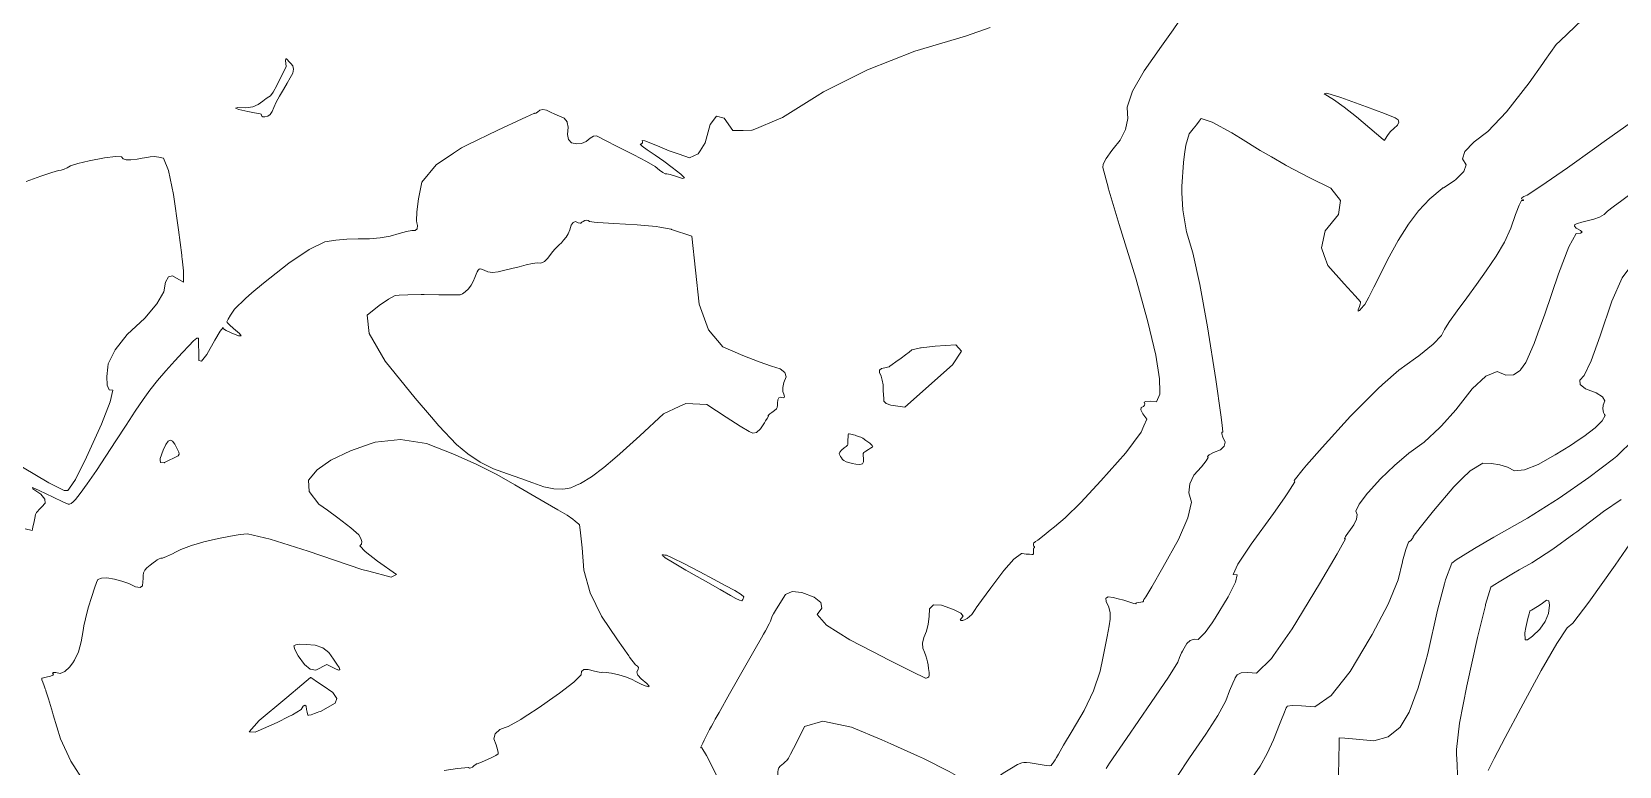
# Model space of a CAD drawing. Header units: inches. Extents: x 1337389 to 1347141, y 407035 to 414577.
# Drawn here: x 1340802 to 1343262, y 410656 to 411793 of the extents above; entities that cross this region are included whole.
import ezdxf

# ---------------------------------------------------------------- set-up
doc = ezdxf.new("R2010")
doc.units = ezdxf.units.IN
doc.header["$MEASUREMENT"] = 0
doc.layers.add('Topo', color=7, linetype='Continuous', lineweight=15, true_color=0x459900)

msp = doc.modelspace()

# ---------------------------------------------------------------- linework, layer by layer
at = {"layer": 'Topo'}
for p, q in [((1343143.0569, 411744.2239, 745), (1343146.5438, 411749.1628, 745)), ((1341956.2509, 411657.005, 735), (1341925.1489, 411643.7439, 735)), ((1341917.547, 411640.8129, 735), (1341904.2079, 411640.6129, 735)), ((1342897.6751, 411625.048, 740), (1342896.0861, 411626.4, 740)), ((1342897.909, 411625.4151, 740), (1342897.6751, 411625.048, 740)), ((1342722.818, 411599.5619, 745), (1342743.8668, 411587.406, 745)), ((1342988.5089, 411551.4941, 745), (1342989.0568, 411551.8529, 745)), ((1342989.0568, 411551.8529, 745), (1343005.728, 411562.79, 745)), ((1341793.057, 411487.3581, 740), (1341825.002, 411476.7631, 740)), ((1341034.7561, 411444.815, 735), (1341035.0871, 411441.799, 735)), ((1341037.1461, 411422.9621, 735), (1341037.386, 411405.3801, 735)), ((1342887.3758, 411240.222, 750), (1342894.9618, 411246.9329, 750)), ((1341029.186, 411136.818, 735), (1341008.0041, 411126.2409, 735)), ((1341646.3319, 411091.0929, 740), (1341644.245, 411090.1868, 740)), ((1342878.8888, 410859.7029, 760), (1342875.797, 410854.555, 760)), ((1343115.158, 410862.3531, 775), (1343117.078, 410870.883, 775)), ((1341604.446, 410758.1881, 740), (1341596.8851, 410752.9051, 740)), ((1341570.9199, 410735.5813, 740), (1341560.212, 410728.6591, 740))]:
    msp.add_line(p, q, dxfattribs=at)
for points, elevation in [([(1342605.78, 411839.5691), (1342593.0811, 411824.886), (1342583.976, 411814.3599), (1342579.4229, 411809.0979), (1342570.409, 411796.369), (1342552.3829, 411770.9102), (1342525.3439, 411732.7201), (1342507.679, 411701.346), (1342499.3879, 411676.7851), (1342499.9959, 411666.808)], 740), ([(1343169.9032, 411779.378), (1343215.6009, 411822.819), (1343231.306, 411832.828)], 745), ([(1342286.9891, 411800.136), (1342248.76, 411786.561), (1342170.388, 411763.118), (1342096.987, 411734.34), (1342028.5551, 411700.2249), (1342018.8611, 411694.1989)], 735), ([(1343146.5438, 411749.1628), (1343163.735, 411773.515), (1343169.9032, 411779.378)], 745), ([(1343036.8918, 411623.1231), (1343057.959, 411638.7603), (1343086.771, 411669.5189), (1343122.029, 411714.4371), (1343143.0569, 411744.2239)], 745), ([(1342018.8611, 411694.1989), (1341965.0939, 411660.775), (1341956.2509, 411657.005)], 735), ([(1342896.0861, 411626.4), (1342854.68, 411661.6129), (1342835.584, 411676.7169), (1342818.888, 411688.6408), (1342804.5929, 411697.3869), (1342808.3059, 411698.4291), (1342830.028, 411691.7689), (1342869.758, 411677.4068), (1342897.8429, 411666.8058), (1342914.2821, 411659.9662), (1342919.076, 411656.8879), (1342920.3352, 411653.1703), (1342918.059, 411648.812), (1342912.2491, 411643.814), (1342907.402, 411638.952), (1342903.518, 411634.2261), (1342897.909, 411625.4151)], 740), ([(1343223.19, 411612.689), (1343238.432, 411623.559), (1343283.9559, 411656.0449), (1343317.9809, 411680.3502), (1343340.5068, 411696.4729), (1343351.609, 411705.5311)], 750), ([(1341631.8661, 411653.091), (1341631.6998, 411653.991), (1341627.2158, 411659.7868), (1341619.8101, 411662.905), (1341612.7061, 411665.9519), (1341605.9031, 411668.9279), (1341599.401, 411671.833), (1341593.8509, 411672.8119), (1341589.2511, 411671.8648), (1341585.603, 411668.9909), (1341583.041, 411667.2849), (1341581.5629, 411666.745), (1341581.171, 411667.3719), (1341567.7629, 411661.3249)], 735), ([(1342499.9959, 411666.808), (1342500.47, 411659.0381), (1342496.8519, 411641.882), (1342488.534, 411625.315), (1342477.698, 411612.019)], 740), ([(1343424.909, 411671.163), (1343421.3661, 411660.687), (1343398.1499, 411633.146), (1343359.0299, 411599.683), (1343304.0069, 411560.3001), (1343265.5182, 411532.3129), (1343252.259, 411522.2928)], 755), ([(1341567.7629, 411661.3249), (1341562.082, 411658.7629), (1341524.297, 411640.917), (1341476.9861, 411618.232)], 735), ([(1341672.5811, 411631.5401), (1341667.375, 411628.6349), (1341660.9731, 411623.3069), (1341654.0349, 411620.3381), (1341646.5621, 411619.726), (1341638.5542, 411621.4729), (1341633.6671, 411626.3531), (1341631.9039, 411634.3689), (1341633.2622, 411645.519), (1341631.8661, 411653.091)], 735), ([(1341904.2079, 411640.6129), (1341888.1711, 411640.3722), (1341874.708, 411659.4191), (1341863.1009, 411662.626), (1341853.3498, 411649.9922), (1341845.4552, 411621.518), (1341837.5958, 411608.849)], 735), ([(1341925.1489, 411643.7439), (1341918.2999, 411640.824), (1341917.547, 411640.8129)], 735), ([(1342588.1301, 411603.6319), (1342590.1371, 411618.0291), (1342595.1231, 411635.4679), (1342601.2869, 411643.032), (1342606.4991, 411649.5242), (1342610.7599, 411654.9422), (1342614.069, 411659.288), (1342630.9298, 411653.1921), (1342661.343, 411636.6529), (1342674.7462, 411628.428)], 745), ([(1341476.9861, 411618.232), (1341467.8149, 411613.8348), (1341455.7261, 411605.6109)], 735), ([(1341837.5958, 411608.849), (1341834.7782, 411604.3072), (1341821.3187, 411598.3589), (1341805.0771, 411603.6741), (1341789.621, 411609.2179), (1341774.9519, 411614.9899), (1341761.068, 411620.99), (1341752.0219, 411624.2889), (1341747.814, 411624.8859), (1341748.443, 411622.7811), (1341748.169, 411621.175), (1341746.9901, 411620.0678), (1341744.9091, 411619.4611), (1341747.7499, 411616.291), (1341755.5149, 411610.5581), (1341768.2042, 411602.263), (1341781.1609, 411593.2231), (1341794.389, 411583.439), (1341807.885, 411572.911), (1341813.2312, 411567.1029), (1341810.4251, 411566.0159), (1341799.469, 411569.6501), (1341791.3521, 411572.1099), (1341786.0749, 411573.3961), (1341783.638, 411573.5079), (1341779.7701, 411575.42), (1341774.472, 411579.131), (1341767.743, 411584.6408), (1341754.6171, 411592.5989), (1341735.0951, 411603.0069), (1341709.175, 411615.8618), (1341690.8428, 411625.015), (1341680.096, 411630.466), (1341676.937, 411632.215), (1341672.696, 411631.6041), (1341672.5811, 411631.5401)], 735), ([(1342674.7462, 411628.428), (1342705.309, 411609.6732), (1342722.818, 411599.5619)], 745), ([(1343005.728, 411562.79), (1343008.5068, 411564.613), (1343020.7759, 411576.868), (1343024.1743, 411587.5081), (1343018.7011, 411596.5339), (1343022.5081, 411608.0849), (1343035.5941, 411622.16), (1343036.8918, 411623.1231)], 745), ([(1340793.4689, 411561.438), (1340816.3389, 411569.853), (1340832.9899, 411575.6259), (1340843.4211, 411578.755), (1340847.6339, 411579.2412), (1340852.1559, 411580.5789), (1340856.9889, 411582.7691), (1340862.1319, 411585.8111), (1340873.5119, 411589.3942), (1340891.1271, 411593.519), (1340914.9781, 411598.185), (1340931.6771, 411600.2979), (1340941.2249, 411599.857), (1340943.6202, 411596.8622), (1340948.415, 411595.2721), (1340955.6101, 411595.0891), (1340965.204, 411596.3109), (1340973.441, 411597.5049), (1340980.3199, 411598.6689), (1340985.8398, 411599.8052), (1340992.018, 411600.0481), (1340998.8521, 411599.3981), (1341006.3431, 411597.8569), (1341006.4152, 411597.6731)], 735), ([(1341006.4152, 411597.6731), (1341013.9131, 411578.5671), (1341021.5629, 411541.529), (1341029.2931, 411486.7429), (1341034.486, 411447.2657), (1341034.7561, 411444.815)], 735), ([(1341455.7261, 411605.6109), (1341428.4879, 411587.0828), (1341406.316, 411560.6601), (1341401.298, 411534.5681), (1341398.5531, 411514.6321), (1341398.08, 411500.8511), (1341398.8429, 411497.617)], 735), ([(1342477.698, 411612.019), (1342475.5141, 411609.3393), (1342466.712, 411596.954), (1342462.1271, 411588.161), (1342461.76, 411582.96), (1342469.8398, 411552.5313)], 740), ([(1342584.1301, 411543.911), (1342583.701, 411553.5259), (1342586.3301, 411590.7151), (1342588.1301, 411603.6319)], 745), ([(1343148.5629, 411559.9599), (1343181.4101, 411582.8919), (1343223.19, 411612.689)], 750), ([(1342743.8668, 411587.406), (1342745.5271, 411586.4471), (1342781.9961, 411566.9749), (1342814.7169, 411551.2593), (1342829.579, 411532.3501), (1342826.5822, 411510.248), (1342805.7259, 411484.954), (1342800.255, 411458.6741), (1342804.48, 411447.0509)], 745), ([(1342469.8398, 411552.5313), (1342470.031, 411551.81), (1342486.94, 411494.712), (1342512.488, 411411.6641), (1342531.3931, 411344.2019), (1342543.6539, 411292.3239), (1342549.272, 411256.0309), (1342549.592, 411235.904)], 740), ([(1342590.0979, 411489.6201), (1342585.2899, 411517.8711), (1342584.1301, 411543.911)], 745), ([(1342881.3812, 411397.8752), (1342885.3278, 411405.7041), (1342902.549, 411440.1901), (1342919.1921, 411470.093), (1342935.2561, 411495.41), (1342950.7421, 411516.1429), (1342968.1129, 411534.5881), (1342987.368, 411550.745), (1342988.5089, 411551.4941)], 745), ([(1343101.864, 411512.965), (1343106.4159, 411524.695), (1343110.3309, 411531.874), (1343112.6389, 411532.0061), (1343113.418, 411532.523), (1343112.6668, 411533.4241), (1343110.387, 411534.71), (1343110.6752, 411536.2589), (1343113.5329, 411538.0719), (1343118.9599, 411540.149), (1343141.5859, 411555.089), (1343148.5629, 411559.9599)], 750), ([(1343252.259, 411522.2928), (1343243.563, 411515.7228), (1343238.142, 411510.5297), (1343231.0552, 411506.281), (1343222.3, 411502.9759), (1343211.878, 411500.6163), (1343203.4729, 411498.485), (1343197.087, 411496.5841), (1343192.7191, 411494.912), (1343192.031, 411492.544), (1343195.0237, 411489.4791), (1343201.696, 411485.7161), (1343203.893, 411483.0791), (1343201.6141, 411481.5669), (1343194.86, 411481.18), (1343183.4061, 411460.175), (1343167.253, 411418.5539), (1343146.4, 411356.315), (1343135.4409, 411326.566)], 755), ([(1341398.8429, 411497.617), (1341399.879, 411493.2258), (1341399.286, 411488.1249), (1341396.302, 411485.548), (1341390.9271, 411485.4949), (1341382.6508, 411484.034), (1341371.475, 411481.1642), (1341357.3991, 411476.8859), (1341342.123, 411474.0839), (1341325.6478, 411472.7589), (1341315.6421, 411472.844)], 735), ([(1341410.0061, 411386.3358), (1341432.753, 411386.1421), (1341452.0031, 411385.9649), (1341463.05, 411385.8459), (1341465.894, 411385.785), (1341469.4321, 411387.364), (1341473.6639, 411390.584), (1341478.59, 411395.4449), (1341482.689, 411400.7881), (1341485.9609, 411406.615), (1341488.405, 411412.925), (1341490.5531, 411417.9271), (1341492.406, 411421.6191), (1341493.9641, 411424.003), (1341495.2001, 411425.592), (1341496.1139, 411426.384), (1341496.7061, 411426.382), (1341499.01, 411425.5829), (1341503.0269, 411423.9889), (1341508.756, 411421.598), (1341516.0471, 411420.826), (1341524.9, 411421.6711), (1341535.314, 411424.1351), (1341546.0301, 411426.785), (1341557.0471, 411429.6209), (1341568.3651, 411432.645), (1341577.7759, 411434.5971), (1341585.28, 411435.4769), (1341590.8767, 411435.287), (1341596.428, 411437.6979), (1341601.932, 411442.7099), (1341607.389, 411450.325), (1341612.0908, 411456.2777), (1341616.039, 411460.571), (1341619.232, 411463.202), (1341622.6078, 411466.502), (1341626.169, 411470.47), (1341629.9131, 411475.1059), (1341633.114, 411480.5859), (1341635.77, 411486.908), (1341637.8821, 411494.0729), (1341640.7419, 411498.2701), (1341644.3488, 411499.4979), (1341648.7051, 411497.758), (1341651.6571, 411496.845), (1341653.2049, 411496.759), (1341653.3491, 411497.4999), (1341654.398, 411498.4959), (1341656.3489, 411499.749), (1341659.204, 411501.257), (1341661.7659, 411501.723), (1341664.035, 411501.1471), (1341666.0101, 411499.5299), (1341673.5328, 411498.6101)], 740), ([(1341673.5328, 411498.6101), (1341679.3588, 411497.8979), (1341704.0818, 411496.25), (1341740.1779, 411494.587), (1341769.6571, 411491.682), (1341775.123, 411490.691)], 740), ([(1342995.1281, 411338.9229), (1342998.8601, 411344.8523), (1343010.315, 411361.1859), (1343025.2429, 411381.1721), (1343040.3578, 411401.914), (1343055.661, 411423.4139), (1343071.1519, 411445.672), (1343083.8541, 411467.6), (1343093.769, 411489.2), (1343100.8962, 411510.4711), (1343101.864, 411512.965)], 750), ([(1341315.6421, 411472.844), (1341307.9738, 411472.91), (1341290.5221, 411472.21), (1341273.2921, 411470.6611), (1341256.283, 411468.261), (1341231.9209, 411456.3401), (1341200.206, 411434.8959), (1341161.1381, 411403.9299), (1341143.2839, 411388.8511)], 735), ([(1341775.123, 411490.691), (1341792.5171, 411487.537), (1341793.057, 411487.3581)], 740), ([(1341825.002, 411476.7631), (1341836.2702, 411371.2949), (1341850.3821, 411331.7601), (1341872.9711, 411305.4241), (1341904.0379, 411292.2869), (1341929.1359, 411282.245), (1341948.2627, 411275.2991), (1341961.421, 411271.449), (1341968.9871, 411265.978), (1341970.9619, 411258.886), (1341967.3448, 411250.1721), (1341965.655, 411242.5819), (1341965.8099, 411238.3651)], 740), ([(1342646.259, 411184.333), (1342644.4091, 411200.2812), (1342636.4942, 411254.8242), (1342623.821, 411336.7001), (1342612.0299, 411402.1458), (1342601.1222, 411451.163), (1342591.0972, 411483.75), (1342590.0979, 411489.6201)], 745), ([(1342804.48, 411447.0509), (1342810.167, 411431.409), (1342835.4628, 411403.1589), (1342852.3269, 411384.326), (1342860.759, 411374.9101), (1342860.7549, 411374.707), (1342860.7511, 411374.3011), (1342860.745, 411373.691), (1342860.1631, 411371.601), (1342859.006, 411368.03), (1342857.2741, 411362.978), (1342857.341, 411360.9599), (1342859.2079, 411361.9768), (1342862.8749, 411366.028), (1342865.4941, 411368.8549), (1342867.063, 411370.458), (1342867.585, 411370.837), (1342873.6729, 411382.586), (1342881.3812, 411397.8752)], 745), ([(1341035.0871, 411441.799), (1341037.1441, 411423.098), (1341037.1461, 411422.9621)], 735), ([(1343276.3899, 411426.3989), (1343265.918, 411412.134), (1343250.1739, 411376.0738), (1343232.1589, 411322.3039), (1343217.8409, 411284.0281), (1343207.221, 411261.2451), (1343200.298, 411253.956), (1343201.0779, 411247.0239), (1343209.56, 411240.4509), (1343225.7438, 411234.235), (1343235.6921, 411227.9829), (1343239.4051, 411221.6948), (1343236.8807, 411215.3709), (1343236.062, 411209.4629), (1343236.9459, 411203.9709), (1343238.7571, 411200.4189)], 760), ([(1341037.386, 411405.3801), (1341020.2647, 411415.5199), (1341013.74, 411413.8972), (1341009.251, 411405.5821), (1341006.798, 411390.574), (1340996.1159, 411372.069), (1340977.2039, 411350.068), (1340950.0632, 411324.5691), (1340931.2461, 411301.003), (1340920.7529, 411279.3681), (1340920.1421, 411273.819)], 735), ([(1341143.2839, 411388.8511), (1341133.1049, 411380.2542), (1341116.105, 411363.866), (1341110.1409, 411354.7681), (1341106.308, 411348.2841), (1341104.606, 411344.4159), (1341105.035, 411343.161), (1341108.426, 411339.702), (1341114.7788, 411334.0379), (1341124.095, 411326.169), (1341126.5642, 411322.3809), (1341122.186, 411322.673), (1341110.961, 411327.0451), (1341103.31, 411330.6531), (1341099.2331, 411333.4958), (1341098.7301, 411335.5738), (1341094.2641, 411329.5941), (1341085.835, 411315.5569), (1341073.4441, 411293.4618), (1341065.131, 411283.1221), (1341060.896, 411284.5349), (1341060.7391, 411297.7021), (1341060.6149, 411307.8309), (1341060.524, 411314.9228), (1341060.4639, 411318.9768), (1341057.9431, 411319.0089), (1341052.9589, 411315.0171), (1341045.5129, 411307.0031), (1341035.8221, 411296.5779), (1341023.8851, 411283.7411), (1341009.7019, 411268.4929), (1340996.755, 411253.4272), (1340985.0439, 411238.544), (1340974.569, 411223.844), (1340962.2879, 411205.794), (1340948.2019, 411184.3939), (1340932.312, 411159.643), (1340916.9861, 411136.2369), (1340902.2239, 411114.1742), (1340888.0261, 411093.456), (1340877.3189, 411078.394), (1340870.103, 411068.9881), (1340866.377, 411065.2387), (1340863.2372, 411062.8111), (1340860.6809, 411061.7031), (1340858.709, 411061.9151), (1340850.204, 411065.571), (1340835.1641, 411072.67), (1340813.5911, 411083.2129), (1340803.202, 411087.4631), (1340803.9979, 411085.4199), (1340815.979, 411077.084), (1340822.2479, 411069.6891), (1340822.806, 411063.235), (1340817.6531, 411057.7199), (1340813.735, 411053.5331), (1340811.053, 411050.674), (1340809.607, 411049.1419), (1340808.1389, 411045.5561), (1340806.6501, 411039.9179), (1340805.139, 411032.2259), (1340804.0179, 411026.5351), (1340803.288, 411022.845), (1340802.9491, 411021.156), (1340792.1599, 411023.854)], 735), ([(1341421.4139, 411196.745), (1341396.203, 411226.18), (1341349.849, 411283.1509), (1341325.0859, 411325.997), (1341321.913, 411354.7198), (1341340.3321, 411369.3181), (1341354.732, 411379.3499), (1341365.1149, 411384.814), (1341371.4801, 411385.712), (1341384.874, 411386.233), (1341405.299, 411386.3761), (1341410.0061, 411386.3358)], 740), ([(1342945.834, 411287.9028), (1342951.016, 411291.672), (1342973.0811, 411309.6391), (1342986.368, 411323.138), (1342990.8779, 411332.17), (1342995.1281, 411338.9229)], 750), ([(1343135.4409, 411326.566), (1343129.5591, 411310.599), (1343116.7301, 411281.4078), (1343108.507, 411269.5931)], 755), ([(1342133.0032, 411215.375), (1342126.009, 411217.8011), (1342122.2789, 411221.1409), (1342122.0559, 411225.3142), (1342121.7711, 411230.9109), (1342121.4221, 411237.933), (1342121.01, 411246.381), (1342119.892, 411253.7969), (1342118.067, 411260.1839), (1342115.5352, 411265.54), (1342115.6521, 411269.4609), (1342118.4179, 411271.9459), (1342123.8331, 411272.9969), (1342127.8072, 411273.9329), (1342130.3392, 411274.7539), (1342131.4299, 411275.4601), (1342134.8968, 411277.869), (1342140.7412, 411281.9828), (1342148.961, 411287.7999), (1342155.8421, 411292.867), (1342161.3849, 411297.1839), (1342165.5891, 411300.752), (1342179.0343, 411303.8251), (1342180.274, 411303.9661)], 735), ([(1342180.274, 411303.9661), (1342201.7181, 411306.404), (1342233.6429, 411308.4891), (1342242.611, 411298.919), (1342228.6221, 411277.6941), (1342154.7331, 411211.935)], 735), ([(1340920.1421, 411273.819), (1340918.585, 411259.6651), (1340918.985, 411246.241), (1340921.9551, 411239.097), (1340927.495, 411238.233), (1340923.5309, 411220.491), (1340910.0639, 411185.8712), (1340887.0931, 411134.3731), (1340869.7868, 411100.0271), (1340860.6799, 411086.575)], 735), ([(1342894.9618, 411246.9329), (1342920.1742, 411269.2379), (1342945.834, 411287.9028)], 750), ([(1343108.507, 411269.5931), (1343107.913, 411268.739), (1343097.596, 411262.155), (1343085.7779, 411261.6559), (1343072.46, 411267.2411), (1343055.143, 411260.121), (1343033.8271, 411240.294), (1343008.5119, 411207.762), (1342986.4581, 411183.3399)], 755), ([(1341965.8099, 411238.3651), (1341965.8921, 411236.115), (1341968.057, 411230.7712), (1341968.1631, 411227.538), (1341966.21, 411226.4171), (1341962.1993, 411227.4057), (1341959.4173, 411226.3679), (1341957.8629, 411223.3001), (1341957.5381, 411218.2039), (1341957.3051, 411214.5031), (1341957.166, 411212.196), (1341957.12, 411211.2832), (1341955.6911, 411209.582), (1341952.8792, 411207.0921), (1341948.685, 411203.8131), (1341945.706, 411201.4811), (1341943.9419, 411200.0949), (1341943.3941, 411199.655), (1341943.115, 411199.1789), (1341943.104, 411198.6659), (1341943.3621, 411198.116), (1341941.4332, 411194.564), (1341939.06, 411190.7871)], 740), ([(1342549.592, 411235.904), (1342549.6521, 411232.098), (1342544.7931, 411220.525), (1342534.6969, 411221.3128), (1342528.3221, 411221.006), (1342525.6681, 411219.6049), (1342526.7358, 411217.1089), (1342526.3009, 411214.966), (1342524.363, 411213.1759), (1342520.9228, 411211.7379), (1342520.6471, 411207.948), (1342523.5359, 411201.806), (1342529.589, 411193.3131), (1342525.1511, 411183.1729)], 740), ([(1342777.1809, 411122.0111), (1342801.1359, 411149.3689), (1342845.2339, 411198.0871), (1342884.9129, 411238.0431), (1342887.3758, 411240.222)], 750), ([(1341805.0601, 411212.9101), (1341781.0602, 411201.6411), (1341744.3189, 411167.5291), (1341713.4211, 411139.909), (1341705.5722, 411133.2909)], 740), ([(1341939.06, 411190.7871), (1341937.3161, 411188.0108), (1341931.0121, 411178.4549), (1341924.962, 411172.9819), (1341919.165, 411171.59), (1341913.621, 411174.281), (1341899.895, 411182.607), (1341877.9849, 411196.5659), (1341847.8932, 411216.1599), (1341815.585, 411217.852), (1341805.0601, 411212.9101)], 740), ([(1342154.7331, 411211.935), (1342133.2458, 411215.2911), (1342133.0032, 411215.375)], 735), ([(1343238.7571, 411200.4189), (1343239.5341, 411198.8962), (1343235.3359, 411190.9877), (1343224.3509, 411180.2479), (1343206.58, 411166.675), (1343199.3229, 411161.73)], 760), ([(1341631.9811, 411086.2492), (1341624.9951, 411084.9808), (1341610.9952, 411085.505), (1341595.4669, 411088.818), (1341578.41, 411094.9212), (1341559.7069, 411101.615), (1341539.3589, 411108.901), (1341517.364, 411116.779), (1341496.8321, 411126.9811), (1341477.7652, 411139.507), (1341460.161, 411154.3589), (1341432.9731, 411183.2491), (1341421.4139, 411196.745)], 740), ([(1342525.1511, 411183.1729), (1342520.7679, 411173.1609), (1342497.075, 411141.3501), (1342458.5091, 411097.88), (1342427.2299, 411064.2689), (1342403.2371, 411040.5162), (1342386.5311, 411026.6211), (1342380.0432, 411021.325)], 740), ([(1342622.9861, 411131.473), (1342624.6799, 411134.322), (1342623.6391, 411135.782), (1342626.4519, 411138.221), (1342633.1169, 411141.6391), (1342643.636, 411146.0351), (1342649.5603, 411151.5099), (1342650.8899, 411158.062), (1342647.6249, 411165.692), (1342645.983, 411170.7371), (1342645.9632, 411173.1979), (1342647.565, 411173.0731), (1342646.259, 411184.333)], 745), ([(1342986.4581, 411183.3399), (1342983.7389, 411180.3292), (1342959.5058, 411157.996), (1342935.8139, 411140.763), (1342913.25, 411121.7949), (1342891.8139, 411101.094), (1342872.77, 411080.0549)], 755), ([(1343293.207, 411183.7649), (1343294.5279, 411181.1738), (1343284.3389, 411161.9821), (1343257.6798, 411135.9157), (1343252.572, 411132.014)], 765), ([(1341001.091, 411129.8999), (1341000.861, 411132.7881), (1341005.5958, 411145.266), (1341009.8381, 411154.0789), (1341013.586, 411159.227), (1341016.842, 411160.7089), (1341020.274, 411159.2842), (1341023.884, 411154.9519), (1341027.67, 411147.7118), (1341029.942, 411142.4799), (1341030.699, 411139.2539), (1341029.186, 411136.818)], 735), ([(1341260.1611, 411052.3959), (1341246.9921, 411061.9082), (1341231.9591, 411081.2399), (1341230.9919, 411098.8892), (1341244.0919, 411114.854), (1341265.678, 411130.0311), (1341295.7497, 411144.4201), (1341328.1141, 411155.836)], 740), ([(1341328.1141, 411155.836), (1341334.308, 411158.0211), (1341373.589, 411161.8029), (1341413.5941, 411155.7649), (1341454.3219, 411139.907), (1341490.7141, 411123.9789), (1341522.77, 411107.9789), (1341550.4902, 411091.909), (1341575.4771, 411077.425), (1341597.73, 411064.526), (1341617.2492, 411053.2139), (1341631.487, 411044.613), (1341640.443, 411038.724), (1341644.118, 411035.547), (1341647.042, 411033.018), (1341649.216, 411031.1348), (1341650.6391, 411029.9), (1341652.4101, 411017.9508)], 740), ([(1343199.3229, 411161.73), (1343185.95, 411152.6171), (1343162.46, 411138.073), (1343136.112, 411123.043), (1343114.9869, 411114.84), (1343099.0861, 411113.4628), (1343088.4091, 411118.9109), (1343076.6888, 411122.7401), (1343063.9271, 411124.9489), (1343050.1219, 411125.539), (1343030.5321, 411113.454), (1343018.4361, 411101.652)], 760), ([(1341008.0041, 411126.2409), (1341007.1459, 411125.8129), (1341001.378, 411126.3038), (1341001.091, 411129.8999)], 735), ([(1341705.5722, 411133.2909), (1341688.365, 411118.7811), (1341669.1521, 411104.146), (1341652.1859, 411093.634), (1341646.3319, 411091.0929)], 740), ([(1342597.8939, 411068.2641), (1342594.8842, 411079.3251), (1342596.137, 411093.2571), (1342602.5549, 411106.7508), (1342614.1381, 411119.806), (1342621.513, 411128.996), (1342622.9861, 411131.473)], 745), ([(1343252.572, 411132.014), (1343214.55, 411102.9759), (1343168.456, 411071.1249), (1343119.399, 411040.3618), (1343067.379, 411010.6889), (1343040.0989, 410994.7739)], 765), ([(1340860.6799, 411086.575), (1340858.1471, 411082.8341), (1340852.1721, 411082.792), (1340828.7949, 411094.8631), (1340788.015, 411119.0459)], 735), ([(1342742.846, 411071.538), (1342748.192, 411079.1479), (1342758.9671, 411096.27), (1342758.003, 411098.4611), (1342772.0589, 411116.1609), (1342777.1809, 411122.0111)], 750), ([(1343018.4361, 411101.652), (1343005.1551, 411088.6939), (1342973.9928, 411051.2601), (1342953.1231, 411025.679), (1342942.5447, 411011.9509), (1342942.261, 411010.0771), (1342940.948, 411007.9441), (1342938.6079, 411005.552), (1342935.2399, 411002.9019), (1342930.902, 410991.836), (1342925.866, 410973.3539)], 760), ([(1341644.245, 411090.1868), (1341637.4669, 411087.245), (1341631.9811, 411086.2492)], 740), ([(1342872.77, 411080.0549), (1342871.5069, 411078.6601), (1342858.731, 411061.9712), (1342853.4861, 411051.0289), (1342855.774, 411045.8331), (1342854.6901, 411038.7922), (1342850.2369, 411029.9061), (1342842.4141, 411019.1751), (1342841.902, 411018.3981)], 755), ([(1341324.14, 410957.8349), (1341359.1739, 410948.6051), (1341367.1899, 410952.9481), (1341337.671, 410973.6339), (1341318.8318, 410988.364), (1341310.6711, 410997.1381), (1341313.1899, 410999.955), (1341313.7011, 411003.7329), (1341312.203, 411008.473), (1341308.6961, 411014.1731), (1341296.6589, 411024.979), (1341276.091, 411040.8911), (1341260.1611, 411052.3959)], 740), ([(1342467.127, 410916.892), (1342469.7901, 410918.383), (1342477.397, 410917.158), (1342485.4971, 410915.3571), (1342494.0901, 410912.9808), (1342503.1762, 410910.0311), (1342509.352, 410908.1241), (1342512.618, 410907.2621), (1342512.9742, 410907.4449), (1342513.06, 410907.7501), (1342512.8761, 410908.1781), (1342512.422, 410908.728), (1342513.546, 410909.2049), (1342516.2481, 410909.6082), (1342520.5272, 410909.9381), (1342523.361, 410910.5871), (1342524.748, 410911.5561), (1342524.6887, 410912.8439), (1342525.267, 410914.364), (1342526.4819, 410916.1151), (1342528.333, 410918.0981), (1342537.625, 410933.9198), (1342554.3581, 410963.5812), (1342578.532, 411007.0818), (1342593.344, 411040.8731), (1342598.795, 411064.954), (1342597.8939, 411068.2641)], 745), ([(1342630.8742, 410878.1731), (1342635.796, 410885.165), (1342655.816, 410918.4979), (1342667.0878, 410940.8638), (1342669.614, 410952.2631), (1342663.391, 410952.6949), (1342670.6611, 410968.645), (1342691.4229, 411000.112), (1342725.6771, 411047.0959), (1342742.846, 411071.538)], 750), ([(1343191.396, 411015.7149), (1343195.6868, 411018.7829), (1343237.3441, 411050.5979), (1343264.7721, 411069.1501)], 770), ([(1343058.6491, 410649.252), (1343067.9081, 410668.1581), (1343084.6641, 410700.3249), (1343108.9148, 410745.754), (1343140.6631, 410804.4453), (1343164.6799, 410846.0021), (1343180.9679, 410870.4259), (1343189.5261, 410877.7169), (1343214.2232, 410910.0641), (1343255.06, 410967.4679), (1343312.0351, 411049.9281)], 775), ([(1341024.745, 410987.3279), (1341033.315, 410991.734), (1341049.464, 410997.8741), (1341067.0259, 411002.967)], 740), ([(1341067.0259, 411002.967), (1341068.7639, 411003.471), (1341091.2141, 411008.5239), (1341109.9142, 411012.3009)], 740), ([(1341109.9142, 411012.3009), (1341109.9352, 411012.3051), (1341124.9269, 411014.8149), (1341136.19, 411016.0531), (1341171.3941, 411007.431), (1341230.5379, 410988.9482), (1341313.624, 410960.6051), (1341324.14, 410957.8349)], 740), ([(1341652.4101, 411017.9508), (1341652.4631, 411017.5951), (1341654.688, 410994.2199), (1341657.3151, 410959.7748), (1341667.336, 410924.5641), (1341684.7529, 410888.5889), (1341709.5638, 410851.8492), (1341727.1732, 410826.694), (1341728.398, 410825.0973)], 740), ([(1342380.0432, 411021.325), (1342373.859, 411016.2778), (1342365.2191, 411009.4871), (1342360.6131, 411006.247), (1342357.388, 411003.9771), (1342355.543, 411002.6778), (1342355.078, 411002.3489), (1342354.6749, 411001.6811), (1342354.3309, 411000.6749), (1342354.049, 410999.3298), (1342354.1491, 410998.083), (1342354.6329, 410996.934), (1342355.4991, 410995.8818), (1342355.7918, 410995.035), (1342355.5131, 410994.393), (1342354.66, 410993.956), (1342354.175, 410992.5521), (1342354.057, 410990.1811), (1342354.308, 410986.8441), (1342353.9569, 410984.6681), (1342353.0051, 410983.6521), (1342351.452, 410983.7979), (1342348, 410984.123), (1342342.6491, 410984.626), (1342336.738, 410985.181)], 740), ([(1342841.902, 411018.3981), (1342837.672, 411011.9882), (1342836.0111, 411008.346), (1342837.433, 411008.2469), (1342824.4179, 410984.9351), (1342796.9679, 410938.41), (1342755.082, 410868.6719), (1342725.89, 410827.2)], 755), ([(1343106.489, 410959.8498), (1343125.9499, 410970.951), (1343158.5559, 410992.2338), (1343191.396, 411015.7149)], 770), ([(1340882.9451, 410873.1891), (1340885.1861, 410884.017), (1340889.7228, 410901.4709), (1340895.1491, 410918.7501), (1340899.4612, 410931.782), (1340902.658, 410940.5669), (1340904.7411, 410945.1051), (1340910.0639, 410947.448), (1340918.627, 410947.595), (1340930.43, 410945.5468), (1340941.7679, 410942.5781), (1340952.641, 410938.69), (1340963.051, 410933.882), (1340970.1279, 410932.7358), (1340973.875, 410935.2521), (1340974.2891, 410941.4299), (1340974.657, 410946.854), (1340974.9792, 410951.523), (1340975.253, 410955.437), (1340977.134, 410959.3739), (1340980.619, 410963.333), (1340985.711, 410967.3151), (1340990.0649, 410970.716), (1340993.6808, 410973.5359), (1340996.5599, 410975.7759), (1340999.3541, 410977.308), (1341002.0638, 410978.1328), (1341004.6909, 410978.2501), (1341010.7751, 410980.556), (1341020.3159, 410985.0511), (1341024.745, 410987.3279)], 740), ([(1342336.738, 410985.181), (1342335.3979, 410985.3072), (1342323.84, 410976.824), (1342307.9738, 410959.1751), (1342287.8001, 410932.3618), (1342273.3352, 410912.7861), (1342265.0829, 410901.156)], 740), ([(1343040.0989, 410994.7739), (1343030.488, 410989.167), (1343008.725, 410975.7962), (1343002.0921, 410970.577), (1342992.6049, 410944.5889), (1342990.978, 410938.425)], 765), ([(1342925.866, 410973.3539), (1342925.5941, 410972.354), (1342919.315, 410944.4571), (1342903.7491, 410906.9109), (1342878.8969, 410859.7171), (1342878.8888, 410859.7029)], 760), ([(1343054.1801, 410904.6261), (1343054.6079, 410906.378), (1343062.6271, 410933.2799), (1343066.208, 410936.0979), (1343077.9551, 410943.3151), (1343097.8691, 410954.9328), (1343106.489, 410959.8498)], 770), ([(1342990.978, 410938.425), (1342980.2619, 410897.832), (1342965.065, 410830.3069), (1342961.3759, 410817.1381)], 765), ([(1341959.4079, 410905.2041), (1341958.6022, 410903.8921), (1341954.5421, 410897.208), (1341951.5241, 410892.1431), (1341949.3901, 410888.204), (1341948.142, 410885.3909), (1341947.7791, 410883.7063), (1341946.624, 410880.7619), (1341944.676, 410876.5611), (1341942.2531, 410871.7349)], 740), ([(1342120.6452, 410825.4069), (1342069.5779, 410851.5409), (1342033.4391, 410874.5161), (1342018.998, 410890.8689), (1342026.2559, 410900.5979), (1342024.703, 410909.496), (1342014.3391, 410917.5631), (1341995.1639, 410924.7981), (1341980.333, 410926.316), (1341969.8461, 410922.114), (1341963.703, 410912.194), (1341959.4079, 410905.2041)], 740), ([(1342265.0829, 410901.156), (1342264.5801, 410900.4469), (1342261.535, 410895.345), (1342258.34, 410891.0619), (1342254.9959, 410887.5969), (1342251.502, 410884.9509), (1342248.103, 410883.0399), (1342244.7988, 410881.864), (1342241.5911, 410881.424), (1342240.597, 410882.3459), (1342241.8182, 410884.631), (1342245.2531, 410888.277), (1342241.389, 410892.969), (1342230.227, 410898.7071), (1342211.766, 410905.4891), (1342199.3447, 410905.9051), (1342192.9659, 410899.954), (1342192.6279, 410887.6369), (1342191.0159, 410876.0969), (1342188.131, 410865.3339), (1342183.9731, 410855.3482), (1342182.1121, 410846.5449), (1342182.549, 410838.9231), (1342185.2831, 410832.484), (1342187.4292, 410826.8031), (1342188.9879, 410821.8799), (1342189.9579, 410817.7141), (1342190.841, 410812.871), (1342191.636, 410807.351), (1342192.344, 410801.1519), (1342192.3929, 410796.7551), (1342191.7819, 410794.159), (1342190.5119, 410793.3659), (1342189.2219, 410792.8109), (1342187.9119, 410792.496), (1342186.5821, 410792.42), (1342166.4159, 410802.235), (1342127.415, 410821.942), (1342120.6452, 410825.4069)], 740), ([(1342461.4299, 410823.4039), (1342463.436, 410833.4251), (1342468.057, 410856.8249), (1342471.2851, 410873.5909), (1342473.12, 410883.7219), (1342472.9238, 410893.3391), (1342470.698, 410902.4391), (1342466.4409, 410911.024), (1342466.138, 410916.3391), (1342467.127, 410916.892)], 745), ([(1343009.598, 410674.6712), (1343009.3, 410682.04), (1343014.3061, 410722.538), (1343025.2559, 410780.3219), (1343042.151, 410855.3919), (1343054.1801, 410904.6261)], 770), ([(1343117.078, 410870.883), (1343120.1421, 410884.4961), (1343121.9788, 410892.0159), (1343123.1622, 410895.9831), (1343123.6899, 410896.399), (1343125.422, 410897.463), (1343128.3589, 410899.177), (1343132.5009, 410901.5389), (1343137.3099, 410904.6781), (1343142.7861, 410908.5941), (1343148.93, 410913.2858), (1343152.4731, 410912.132), (1343153.416, 410905.1329), (1343151.759, 410892.2869), (1343146.8449, 410880.014), (1343138.6739, 410868.3141), (1343127.2461, 410857.1859), (1343119.554, 410851.578), (1343116.0461, 410851.4989)], 775), ([(1340865.5731, 410815.9909), (1340868.3939, 410819.985), (1340874.3948, 410833.115), (1340878.776, 410848.583), (1340881.537, 410866.3881), (1340882.9451, 410873.1891)], 740), ([(1341942.2531, 410871.7349), (1341941.9352, 410871.1022), (1341939.048, 410865.6759), (1341936.013, 410860.284), (1341932.8321, 410854.9249), (1341922.9949, 410837.7509), (1341906.5021, 410808.7611), (1341883.3532, 410767.9561), (1341867.0661, 410739.243), (1341861.0298, 410728.6)], 740), ([(1342585.0581, 410834.2272), (1342587.4829, 410838.8048), (1342591.903, 410846.1759), (1342597.0109, 410850.9001), (1342602.8081, 410852.976), (1342609.291, 410852.4042), (1342620.288, 410863.1342), (1342630.8742, 410878.1731)], 750), ([(1343116.0461, 410851.4989), (1343115.5981, 410851.4888), (1343115.158, 410862.3531)], 775), ([(1342466.627, 410652.6609), (1342472.083, 410660.7459), (1342498.3061, 410699.013), (1342536.588, 410754.5622), (1342563.02, 410793.964), (1342577.601, 410817.219), (1342580.332, 410824.3271), (1342583.6249, 410831.5218), (1342585.0581, 410834.2272)], 750), ([(1342875.797, 410854.555), (1342844.757, 410802.8761), (1342822.776, 410775.2239)], 760), ([(1340834.1031, 410739.5539), (1340827.905, 410760.0639), (1340824.0221, 410772.8219), (1340823.7361, 410773.5931), (1340822.849, 410776.056), (1340821.362, 410780.2121), (1340819.274, 410786.0589), (1340817.9959, 410789.986), (1340817.5281, 410791.991), (1340817.8709, 410792.0749), (1340820.26, 410792.633), (1340824.696, 410793.6661), (1340831.1779, 410795.1741), (1340834.956, 410796.782), (1340836.0279, 410798.491), (1340834.3949, 410800.3), (1340835.572, 410801.0951), (1340839.5579, 410800.8732), (1340846.3528, 410799.6368), (1340853.425, 410802.4099), (1340860.7711, 410809.1921), (1340865.5731, 410815.9909)], 740), ([(1341740.7621, 410798.1102), (1341741.0581, 410797.1329), (1341746.1481, 410791.201), (1341754.878, 410784.1132), (1341758.8521, 410779.9399), (1341758.0667, 410778.68), (1341752.526, 410780.3361), (1341746.2247, 410782.913), (1341739.166, 410786.413), (1341731.3469, 410790.8351), (1341722.2469, 410794.5499), (1341711.8649, 410797.557), (1341700.203, 410799.8561), (1341691.932, 410801.23), (1341687.054, 410801.6802), (1341685.567, 410801.2059), (1341681.2329, 410801.7269), (1341674.0531, 410803.2418), (1341664.0251, 410805.753), (1341657.2391, 410805.6391), (1341653.6929, 410802.9002), (1341653.389, 410797.5358), (1341645.5779, 410789.7031)], 740), ([(1341728.398, 410825.0973), (1341737.581, 410813.124), (1341737.6581, 410813.0761)], 740), ([(1341737.6581, 410813.0761), (1341740.7869, 410811.139), (1341742.194, 410808.608), (1341741.802, 410805.5319), (1341739.609, 410801.9099), (1341740.7621, 410798.1102)], 740), ([(1342355.274, 410660.219), (1342361.5319, 410659.1829), (1342367.765, 410658.103), (1342373.9059, 410656.9901), (1342378.4121, 410656.6891), (1342381.2821, 410657.2), (1342382.5181, 410658.5231), (1342383.692, 410659.927), (1342384.803, 410661.4121), (1342385.852, 410662.978), (1342387.5059, 410665.7011), (1342389.7641, 410669.581), (1342392.628, 410674.6181), (1342400.7501, 410688.388), (1342414.1309, 410710.8892), (1342432.7711, 410742.1229), (1342447.2011, 410772.9571), (1342457.4232, 410803.3909), (1342461.4299, 410823.4039)], 745), ([(1342725.89, 410827.2), (1342722.636, 410822.578), (1342699.631, 410800.1289), (1342686.0647, 410801.325), (1342676.042, 410800.4891), (1342669.561, 410797.6219), (1342666.623, 410792.723), (1342665.996, 410791.384)], 755), ([(1342961.3759, 410817.1381), (1342950.2861, 410777.5519), (1342935.925, 410739.566), (1342921.9809, 410716.3509), (1342903.7188, 410701.6638), (1342881.1379, 410695.507), (1342854.2379, 410697.8778), (1342836.397, 410699.3241), (1342827.6159, 410699.8429), (1342827.8948, 410699.437), (1342827.8139, 410689.245), (1342827.371, 410669.2671), (1342826.568, 410639.5019)], 765), ([(1341197.122, 410762.451), (1341220.647, 410782.0982), (1341234.1439, 410793.2199), (1341234.527, 410793.2411), (1341235.1879, 410792.9489), (1341236.128, 410792.3419), (1341237.347, 410791.4211), (1341243.1301, 410787.3871), (1341253.4778, 410780.241), (1341268.3898, 410769.9821), (1341274.5559, 410761.0549), (1341271.977, 410753.4601), (1341249.3271, 410740.9341)], 745), ([(1341645.5779, 410789.7031), (1341642.0968, 410786.212), (1341619.8169, 410768.9279), (1341604.446, 410758.1881)], 740), ([(1342665.996, 410791.384), (1342662.6979, 410784.3381), (1342657.7861, 410772.4688), (1342651.8878, 410757.114), (1342639.6091, 410734.7662), (1342620.95, 410705.4251), (1342595.91, 410669.0921), (1342576.545, 410640.1651), (1342562.8538, 410618.6442), (1342555.466, 410605.636)], 755), ([(1341200.2501, 410732.809), (1341182.1912, 410723.7679), (1341148.391, 410708.499), (1341139.0989, 410709.4271), (1341154.3139, 410726.553), (1341194.037, 410759.875), (1341197.122, 410762.451)], 745), ([(1342822.776, 410775.2239), (1342815.115, 410765.5881), (1342789.9699, 410747.855), (1342769.323, 410749.6749), (1342755.0721, 410750.0788), (1342747.22, 410749.0669), (1342746.911, 410748.5531)], 760), ([(1340892.0581, 410620.8791), (1340883.903, 410630.557), (1340862.6329, 410663.663), (1340846.4598, 410698.583), (1340835.384, 410735.3169), (1340834.1031, 410739.5539)], 740), ([(1341249.3271, 410740.9341), (1341246.8459, 410740.0029), (1341244.277, 410739.0329), (1341240.3789, 410737.5589), (1341235.1519, 410735.5813), (1341231.5651, 410734.8189), (1341229.618, 410735.2732), (1341229.31, 410736.943), (1341228.7839, 410739.7679), (1341228.0372, 410743.7479), (1341227.072, 410748.8831), (1341225.304, 410750.6421), (1341222.7351, 410749.0239), (1341219.3621, 410744.0308), (1341205.8481, 410735.612), (1341200.2501, 410732.809)], 745), ([(1341596.8851, 410752.9051), (1341586.5501, 410745.6841), (1341570.9199, 410735.5813)], 740), ([(1342746.911, 410748.5531), (1342745.764, 410746.6401), (1342741.7709, 410737.154), (1342738.2201, 410728.1581)], 760), ([(1341535.7382, 410715.817), (1341527.4228, 410712.677), (1341519.9528, 410706.264), (1341517.9422, 410698.3201), (1341521.389, 410688.8439), (1341523.648, 410681.8359), (1341524.7171, 410677.297), (1341524.598, 410675.2261), (1341521.0009, 410672.368), (1341513.927, 410668.7241), (1341503.377, 410664.294), (1341496.0939, 410661.2839), (1341492.0799, 410659.695), (1341491.3338, 410659.5271), (1341489.884, 410658.6279), (1341487.7319, 410656.9991), (1341484.8771, 410654.639), (1341482.4158, 410653.362), (1341480.351, 410653.166), (1341478.681, 410654.0519), (1341461.8829, 410652.2389), (1341440.8849, 410649.272)], 740), ([(1341560.212, 410728.6591), (1341560.0609, 410728.561), (1341540.352, 410717.5589), (1341535.7382, 410715.817)], 740), ([(1341861.0298, 410728.6), (1341857.641, 410722.6228), (1341855.079, 410718.096), (1341852.3998, 410713.0469), (1341849.6051, 410707.4769), (1341846.6938, 410701.3851), (1341844.073, 410696.0559), (1341841.745, 410691.4889), (1341839.7069, 410687.684), (1341838.7468, 410685.3349), (1341838.8631, 410684.442), (1341840.056, 410685.0039), (1341840.447, 410684.3229)], 740), ([(1341974.3491, 410668.6178), (1341977.844, 410674.5299), (1341986.899, 410692.0832), (1341999.196, 410717.3569), (1342027.682, 410725.544), (1342072.3561, 410716.643), (1342118.9371, 410696.752)], 745), ([(1342738.2201, 410728.1581), (1342735.2409, 410720.6099), (1342726.175, 410697.0081), (1342716.1978, 410675.5671), (1342705.3109, 410656.2878), (1342693.514, 410639.171), (1342681.006, 410619.5839), (1342678.823, 410615.9421)], 760), ([(1341840.447, 410684.3229), (1341847.345, 410672.325), (1341860.7301, 410646.404), (1341880.211, 410607.2411), (1341898.5389, 410571.8219), (1341915.716, 410540.145), (1341922.1701, 410528.8948)], 740), ([(1342118.9371, 410696.752), (1342133.2181, 410690.6541), (1342174.527, 410671.8471)], 745), ([(1341963.114, 410621.9209), (1341960.6698, 410627.324), (1341957.401, 410636.6131), (1341957.654, 410640.1801), (1341957.9038, 410643.659), (1341958.1491, 410647.052), (1341958.39, 410650.3569), (1341959.468, 410653.3169), (1341961.3829, 410655.933), (1341964.136, 410658.203), (1341966.828, 410660.4209), (1341969.459, 410662.585), (1341972.0311, 410664.698), (1341974.3491, 410668.6178)], 745), ([(1342174.527, 410671.8471), (1342183.5231, 410667.7512), (1342223.2709, 410647.9341), (1342252.4611, 410631.204), (1342273.2979, 410622.5902), (1342285.783, 410622.093), (1342289.9141, 410629.714), (1342296.9659, 410637.4179), (1342306.9389, 410645.2049), (1342319.833, 410653.0762), (1342329.5009, 410658.4691), (1342335.9429, 410661.3851), (1342339.1598, 410661.8221), (1342343.4419, 410661.7759), (1342348.792, 410661.2451), (1342355.2079, 410660.23), (1342355.274, 410660.219)], 745), ([(1343011.2581, 410642.3249), (1343010.2389, 410658.8269), (1343009.598, 410674.6712)], 770)]:
    msp.add_lwpolyline(points, dxfattribs=dict(at, elevation=elevation))
for points, elevation in [([(1341196.1669, 411739.8441), (1341195.453, 411748.9209), (1341195.761, 411751.3749), (1341196.7349, 411751.746), (1341198.3739, 411750.0321), (1341200.598, 411747.5759), (1341203.4089, 411744.3779), (1341206.8062, 411740.4369), (1341207.7939, 411735.4221), (1341206.3711, 411729.335), (1341202.54, 411722.1742), (1341197.8491, 411713.8081), (1341192.3011, 411704.238), (1341185.8939, 411693.4629), (1341180.849, 411684.1637), (1341177.165, 411676.3429), (1341174.8439, 411669.999), (1341171.734, 411665.4692), (1341167.8349, 411662.7549), (1341163.1471, 411661.856), (1341159.992, 411661.818), (1341158.3711, 411662.641), (1341158.2819, 411664.325), (1341157.4599, 411665.552), (1341155.904, 411666.3221), (1341153.6151, 411666.6349), (1341147.3533, 411667.8739), (1341137.118, 411670.038), (1341122.911, 411673.1261), (1341117.6221, 411675.1221), (1341121.252, 411676.025), (1341133.801, 411675.8361), (1341144.423, 411677.4209), (1341153.121, 411680.783), (1341159.892, 411685.9199), (1341165.2979, 411689.8569), (1341169.3389, 411692.5941), (1341172.0159, 411694.1312), (1341176.1861, 411700.0639), (1341181.8508, 411710.3929)], 730), ([(1342067.164, 411169.223), (1342067.25, 411170.5651), (1342068.561, 411170.6962), (1342071.14, 411170.286), (1342074.986, 411169.337), (1342077.9881, 411168.525), (1342080.1431, 411167.8491), (1342081.4531, 411167.3111), (1342082.9581, 411166.766), (1342084.6568, 411166.2161), (1342086.5501, 411165.659), (1342089.7971, 411163.7748), (1342094.399, 411160.5621), (1342100.354, 411156.0208), (1342103.939, 411152.7552), (1342105.1531, 411150.764), (1342103.9958, 411150.049), (1342101.7888, 411148.667), (1342098.5321, 411146.618), (1342094.2249, 411143.9021), (1342091.3741, 411141.7708), (1342089.98, 411140.2239), (1342090.043, 411139.2612), (1342090.216, 411136.822), (1342090.499, 411132.909), (1342090.8931, 411127.5189), (1342089.048, 411124.2339), (1342084.9659, 411123.0529), (1342078.645, 411123.9753), (1342073.0021, 411125.036), (1342068.035, 411126.234), (1342063.7451, 411127.5711), (1342060.409, 411129.2221), (1342058.026, 411131.189), (1342056.597, 411133.4701), (1342055.3259, 411135.671), (1342054.2111, 411137.793), (1342053.2532, 411139.834), (1342054.058, 411142.3519), (1342056.628, 411145.348), (1342060.9611, 411148.8209), (1342063.967, 411151.2292), (1342065.6461, 411152.57), (1342065.9981, 411152.845), (1342066.3229, 411154.818), (1342066.622, 411158.4879)], 735), ([(1341903.9419, 410914.3111), (1341902.0591, 410912.134), (1341898.6649, 410912.9881), (1341892.8169, 410915.7843), (1341884.516, 410920.5211), (1341868.8799, 410929.4441), (1341845.91, 410942.553), (1341815.6049, 410959.8482), (1341794.8421, 410971.8639), (1341783.619, 410978.6011), (1341781.939, 410980.0601), (1341780.597, 410981.2241), (1341779.5949, 410982.0919), (1341778.9319, 410982.6659), (1341778.677, 410983.0381), (1341778.832, 410983.2092), (1341779.3961, 410983.1799), (1341780.696, 410983.1068), (1341782.7318, 410982.99), (1341785.504, 410982.83), (1341795.4629, 410978.4208), (1341812.6079, 410969.7619), (1341836.9401, 410956.854), (1341858.157, 410945.598), (1341876.26, 410935.9929), (1341891.2478, 410928.0411), (1341900.985, 410922.097), (1341905.471, 410918.162)], 735), ([(1341259.315, 410813.633), (1341242.2941, 410804.7189), (1341233.5082, 410806.2079), (1341224.446, 410813.6429), (1341215.1091, 410827.0241), (1341209.757, 410836.5422), (1341208.3883, 410842.1952), (1341211.0039, 410843.985), (1341217.356, 410844.8061), (1341227.4461, 410844.6581), (1341241.2721, 410843.5402), (1341252.928, 410839.3929), (1341262.414, 410832.217), (1341269.7291, 410822.011), (1341275.031, 410814.169), (1341278.3219, 410808.6901), (1341279.5989, 410805.574), (1341278.0549, 410804.7379), (1341273.6901, 410806.183)], 745)]:
    msp.add_lwpolyline(points, close=True, dxfattribs=dict(at, elevation=elevation))

doc.saveas('drawing.dxf')
